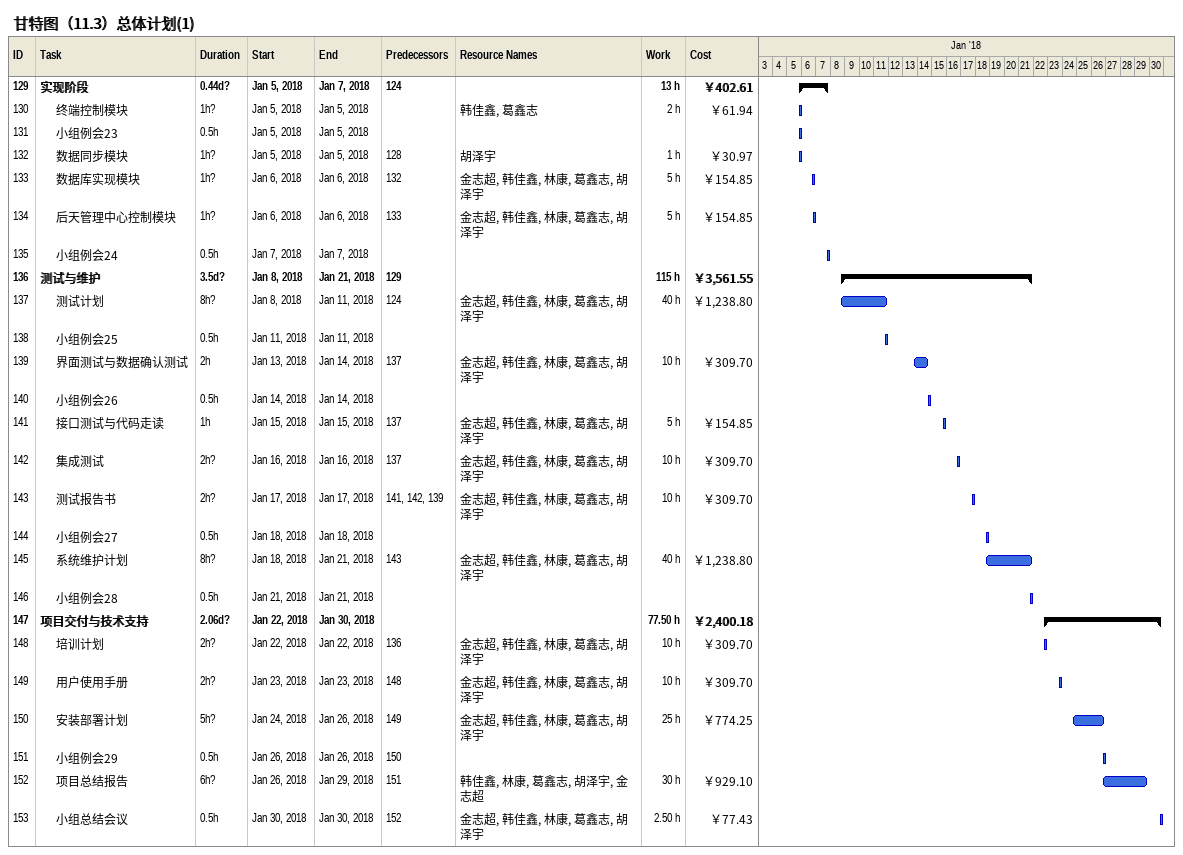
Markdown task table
甘特图（11.3）总体计划(1)

| ID | Level | Task | Duration | Start | Finish | Predecessors | Resources | Work (h) | Cost (￥) |
|---|---|---|---|---|---|---|---|---|---|
| 129 | 1 | **实现阶段** | 0.44d? | 2018-01-05 | 2018-01-07 | 124 |  | 13 | 402.61 |
| 130 | 2 | 终端控制模块 | 1h? | 2018-01-05 | 2018-01-05 |  | 韩佳鑫, 葛鑫志 | 2 | 61.94 |
| 131 | 2 | 小组例会23 | 0.5h | 2018-01-05 | 2018-01-05 |  |  |  |  |
| 132 | 2 | 数据同步模块 | 1h? | 2018-01-05 | 2018-01-05 | 128 | 胡泽宇 | 1 | 30.97 |
| 133 | 2 | 数据库实现模块 | 1h? | 2018-01-06 | 2018-01-06 | 132 | 金志超, 韩佳鑫, 林康, 葛鑫志, 胡泽宇 | 5 | 154.85 |
| 134 | 2 | 后天管理中心控制模块 | 1h? | 2018-01-06 | 2018-01-06 | 133 | 金志超, 韩佳鑫, 林康, 葛鑫志, 胡泽宇 | 5 | 154.85 |
| 135 | 2 | 小组例会24 | 0.5h | 2018-01-07 | 2018-01-07 |  |  |  |  |
| 136 | 1 | **测试与维护** | 3.5d? | 2018-01-08 | 2018-01-21 | 129 |  | 115 | 3561.55 |
| 137 | 2 | 测试计划 | 8h? | 2018-01-08 | 2018-01-11 | 124 | 金志超, 韩佳鑫, 林康, 葛鑫志, 胡泽宇 | 40 | 1238.80 |
| 138 | 2 | 小组例会25 | 0.5h | 2018-01-11 | 2018-01-11 |  |  |  |  |
| 139 | 2 | 界面测试与数据确认测试 | 2h | 2018-01-13 | 2018-01-14 | 137 | 金志超, 韩佳鑫, 林康, 葛鑫志, 胡泽宇 | 10 | 309.70 |
| 140 | 2 | 小组例会26 | 0.5h | 2018-01-14 | 2018-01-14 |  |  |  |  |
| 141 | 2 | 接口测试与代码走读 | 1h | 2018-01-15 | 2018-01-15 | 137 | 金志超, 韩佳鑫, 林康, 葛鑫志, 胡泽宇 | 5 | 154.85 |
| 142 | 2 | 集成测试 | 2h? | 2018-01-16 | 2018-01-16 | 137 | 金志超, 韩佳鑫, 林康, 葛鑫志, 胡泽宇 | 10 | 309.70 |
| 143 | 2 | 测试报告书 | 2h? | 2018-01-17 | 2018-01-17 | 141, 142, 139 | 金志超, 韩佳鑫, 林康, 葛鑫志, 胡泽宇 | 10 | 309.70 |
| 144 | 2 | 小组例会27 | 0.5h | 2018-01-18 | 2018-01-18 |  |  |  |  |
| 145 | 2 | 系统维护计划 | 8h? | 2018-01-18 | 2018-01-21 | 143 | 金志超, 韩佳鑫, 林康, 葛鑫志, 胡泽宇 | 40 | 1238.80 |
| 146 | 2 | 小组例会28 | 0.5h | 2018-01-21 | 2018-01-21 |  |  |  |  |
| 147 | 1 | **项目交付与技术支持** | 2.06d? | 2018-01-22 | 2018-01-30 |  |  | 77.50 | 2400.18 |
| 148 | 2 | 培训计划 | 2h? | 2018-01-22 | 2018-01-22 | 136 | 金志超, 韩佳鑫, 林康, 葛鑫志, 胡泽宇 | 10 | 309.70 |
| 149 | 2 | 用户使用手册 | 2h? | 2018-01-23 | 2018-01-23 | 148 | 金志超, 韩佳鑫, 林康, 葛鑫志, 胡泽宇 | 10 | 309.70 |
| 150 | 2 | 安装部署计划 | 5h? | 2018-01-24 | 2018-01-26 | 149 | 金志超, 韩佳鑫, 林康, 葛鑫志, 胡泽宇 | 25 | 774.25 |
| 151 | 2 | 小组例会29 | 0.5h | 2018-01-26 | 2018-01-26 | 150 |  |  |  |
| 152 | 2 | 项目总结报告 | 6h? | 2018-01-26 | 2018-01-29 | 151 | 韩佳鑫, 林康, 葛鑫志, 胡泽宇, 金志超 | 30 | 929.10 |
| 153 | 2 | 小组总结会议 | 0.5h | 2018-01-30 | 2018-01-30 | 152 | 金志超, 韩佳鑫, 林康, 葛鑫志, 胡泽宇 | 2.50 | 77.43 |
